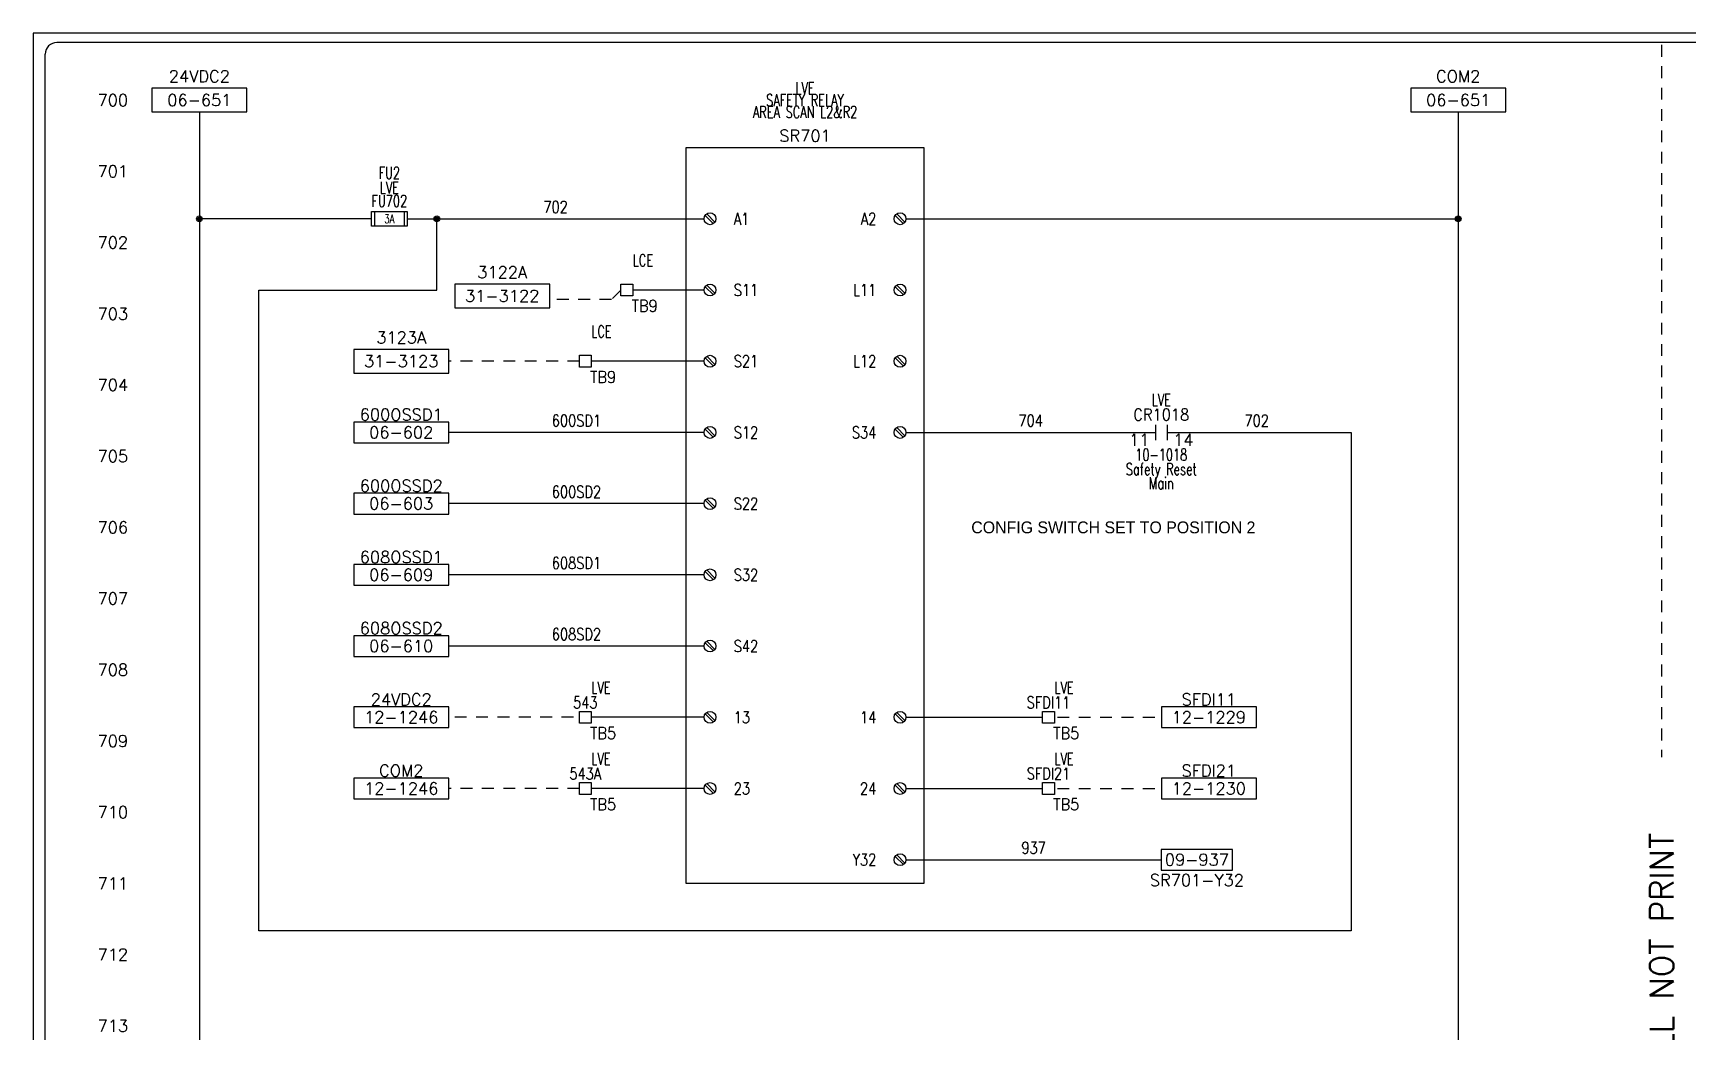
# Model space of a CAD drawing. Header units: inches. Extents: x 0 to 34.2, y 0 to 22.
# Drawn here: x 0 to 17.42, y 11.44 to 21.96 of the extents above; entities that cross this region are included whole.
import ezdxf
from ezdxf.enums import TextEntityAlignment as Align

# ---------------------------------------------------------------- set-up
doc = ezdxf.new("R2010")
doc.units = ezdxf.units.IN
doc.header["$MEASUREMENT"] = 0
doc.linetypes.add('HIDDEN2', pattern=[0.1875, 0.125, -0.0625])
for name, color, linetype in [('BLU_12AWG', 5, 'Continuous'), ('BLU_18AWG', 5, 'Continuous'), ('BLU_WHT_12AWG', 4, 'Continuous'), ('DESC', 150, 'Continuous'), ('DESCCHILD', 20, 'Continuous'), ('LOC', 8, 'Continuous'), ('MISC', 7, 'Continuous'), ('PSYMS', 7, 'Continuous'), ('SYMS', 7, 'Continuous'), ('TAGS', 1, 'Continuous'), ('TERMS', 3, 'Continuous'), ('WIRENO', 3, 'Continuous'), ('WIREREF', 50, 'Continuous'), ('WIRES', 7, 'Continuous'), ('XREF', 7, 'Continuous'), ('XREFCHILD', 90, 'Continuous')]:
    doc.layers.add(name, color=color, linetype=linetype)
doc.layers.add('MidPoint', color=210, linetype='HIDDEN2', plot=False)
doc.styles.add('Fields', font='simplex.shx', dxfattribs={"height": 0.185})
doc.styles.add('HAND', font='HAND.shx')
doc.styles.add('WD', font='romans.shx', dxfattribs={"height": 0.185})

# ---------------------------------------------------------------- blocks, each defined once
blk = doc.blocks.new('RG_Master_Ver_4_2_2')
at = {"color": 3}
for p, q in [((34.028, 21.856), (0.25, 21.856)), ((0.125, 21.734), (0.125, 0.194))]:
    blk.add_line(p, q, dxfattribs=at)
blk.add_lwpolyline([(0, -0.044), (34.25, -0.044), (34.25, 21.956), (0, 21.956)], close=True, dxfattribs=at)
blk.add_arc((0.25, 21.734), 0.122, 90, 180, dxfattribs=at)
at = {"layer": 'MidPoint'}
blk.add_line((17.141, 21.831), (17.141, 14.331), dxfattribs=at)
at = {"style": 'Fields'}
for tag, p in [('DESCRIPTION_3', (13.116, 1.307)), ('DRN_3', (15.472, 1.307)), ('CHK_3', (16.529, 1.307)), ('APP_3', (17.552, 1.307)), ('DATE_3', (18.829, 1.307)), ('CUSTOMER', (28.997, 1.214)), ('DRAWING_DESC', (32.229, 1.246)), ('DESCRIPTION_2', (13.116, 0.951)), ('DRN_2', (15.472, 0.951)), ('CHK_2', (16.529, 0.951)), ('APP_2', (17.552, 0.951)), ('DATE_2', (18.829, 0.951)), ('SIZE', (30.715, 0.894)), ('DRAWING_#', (32.125, 0.894)), ('REV', (33.543, 0.894)), ('DESCRIPTION_1', (13.116, 0.596)), ('DRN_1', (15.472, 0.596)), ('CHK_1', (16.529, 0.596)), ('APP_1', (17.552, 0.596)), ('DATE_1', (18.829, 0.596)), ('PROJECT_#', (28.981, 0.581)), ('DRN_BY', (30.875, 0.524)), ('CHK_BY', (31.762, 0.524)), ('APP_BY', (32.75, 0.524)), ('SCALE', (33.652, 0.524)), ('PROJECT_NAME', (29.021, 0.176)), ('SHEETNUM', (32.753, 0.176)), ('TTL_SHTS', (33.547, 0.176))]:
    blk.add_attdef(tag, text='', height=0.125, dxfattribs=at).set_placement(p, align=Align.CENTER)
at = {"style": 'Fields', "flags": 9}
blk.add_attdef('WD_TB', (9.953, 0.194), '', height=0.0638, dxfattribs=at)
at = {"layer": 'MidPoint', "insert": (17.016, 9.206), "char_height": 0.25, "attachment_point": 1, "rotation": 90, "style": 'Fields'}
blk.add_mtext_dynamic_manual_height_columns('MIDPOINT WILL NOT PRINT', width=5.375, gutter_width=0.575, heights=[0], dxfattribs=at)
blk = doc.blocks.new('WD_MLRH')
at = {"style": 'WD'}
blk.add_attdef('RUNGFIRST', text='', height=0.125, dxfattribs=at).set_placement((-0.25, 0), align=Align.MIDDLE_RIGHT)
at = {"style": 'WD', "flags": 1}
for tag, p in [('RUNGHORV', (-0.25, -0.127)), ('RUNGINC', (-0.25, -0.163)), ('WIRE-START', (-0.25, -0.356)), ('WIREMODE', (-0.25, -0.281)), ('RUNGDIST', (-0.25, -0.2)), ('RUNGCNT', (-0.25, -0.237)), ('WIREFMT', (-0.25, -0.321)), ('WIRE-GSUF', (-0.25, -0.396)), ('PH3SPACE', (-0.25, -0.437))]:
    blk.add_attdef(tag, text='', height=0.025, dxfattribs=at).set_placement(p, align=Align.RIGHT)
blk = doc.blocks.new('HDV1_018')
for p, q in [((0, 0), (2.5, 0)), ((0, -7.75), (0, 0)), ((2.5, 0), (2.5, -7.75)), ((0.198, -0.715), (0.285, -0.802)), ((0.215, -0.698), (0.302, -0.785)), ((2.198, -0.715), (2.285, -0.802)), ((2.215, -0.698), (2.302, -0.785)), ((0.198, -1.465), (0.285, -1.552)), ((0.215, -1.448), (0.302, -1.535)), ((2.198, -1.465), (2.285, -1.552)), ((2.215, -1.448), (2.302, -1.535)), ((0.198, -2.215), (0.285, -2.302)), ((0.215, -2.198), (0.302, -2.285)), ((2.198, -2.215), (2.285, -2.302)), ((2.215, -2.198), (2.302, -2.285)), ((0.215, -2.948), (0.302, -3.035)), ((2.215, -2.948), (2.302, -3.035)), ((0.198, -2.965), (0.285, -3.052)), ((2.198, -2.965), (2.285, -3.052)), ((0.198, -3.715), (0.285, -3.802)), ((0.215, -3.698), (0.302, -3.785)), ((0.198, -4.465), (0.285, -4.552)), ((0.215, -4.448), (0.302, -4.535)), ((0.198, -5.215), (0.285, -5.302)), ((0.215, -5.198), (0.302, -5.285)), ((0.198, -5.965), (0.285, -6.052)), ((0.215, -5.948), (0.302, -6.035)), ((2.198, -5.965), (2.285, -6.052)), ((2.215, -5.948), (2.302, -6.035)), ((0.198, -6.715), (0.285, -6.802)), ((0.215, -6.698), (0.302, -6.785)), ((2.198, -6.715), (2.285, -6.802)), ((2.215, -6.698), (2.302, -6.785)), ((2.198, -7.465), (2.285, -7.552)), ((2.215, -7.448), (2.302, -7.535)), ((2.5, -7.75), (0, -7.75))]:
    blk.add_line(p, q)
for centre in [(0.25, -0.75), (2.25, -0.75), (0.25, -1.5), (2.25, -1.5), (0.25, -2.25), (2.25, -2.25), (0.25, -3), (2.25, -3), (0.25, -3.75), (0.25, -4.5), (0.25, -5.25), (0.25, -6), (2.25, -6), (0.25, -6.75), (2.25, -6.75), (2.25, -7.5)]:
    blk.add_circle(centre, 0.0625)
at = {"style": 'WD', "width": 0.7}
for tag, p in [('INST', (1.25, 0.75)), ('DESC1', (1.25, 0.5)), ('LOC', (1.25, 0.625)), ('DESC2', (1.25, 0.375)), ('DESC3', (1.25, 0.25))]:
    blk.add_attdef(tag, text='', height=0.125, dxfattribs=at).set_placement(p, align=Align.MIDDLE_CENTER)
at = {"style": 'WD'}
blk.add_attdef('TAG1', text='', height=0.125, dxfattribs=at).set_placement((1.25, 0.125), align=Align.MIDDLE_CENTER)
at = {"style": 'WD', "flags": 9}
for tag, p in [('MFG', (1.25, -0.125)), ('ASSYCODE', (1.25, -0.375)), ('CAT', (1.25, -0.25)), ('FAMILY', (1.25, -0.5))]:
    blk.add_attdef(tag, text='', height=0.125, dxfattribs=at).set_placement(p, align=Align.MIDDLE_CENTER)
at = {"style": 'WD', "width": 0.8}
for tag, p in [('TERM01', (0.5, -0.75)), ('TERM02', (0.5, -1.5)), ('TERM03', (0.5, -2.25)), ('TERM04', (0.5, -3)), ('TERM05', (0.5, -3.75)), ('TERM08', (0.5, -4.5)), ('TERM09', (0.5, -5.25)), ('TERM06', (0.5, -6)), ('TERM07', (0.5, -6.75))]:
    blk.add_attdef(tag, text='', height=0.125, dxfattribs=at).set_placement(p, align=Align.MIDDLE_LEFT)
for tag, p in [('TERM10', (2, -0.75)), ('TERM11', (2, -1.5)), ('TERM12', (2, -2.25)), ('TERM15', (2, -3)), ('TERM13', (2, -6)), ('TERM14', (2, -6.75)), ('TERM16', (2, -7.5))]:
    blk.add_attdef(tag, text='', height=0.125, dxfattribs=at).set_placement(p, align=Align.MIDDLE_RIGHT)
at = {"style": 'WD', "flags": 1}
for tag, p in [('X4TERM01', (0.188, -0.75)), ('X1TERM10', (2.312, -0.75)), ('X4TERM02', (0.188, -1.5)), ('X1TERM11', (2.312, -1.5)), ('X4TERM03', (0.188, -2.25)), ('X1TERM12', (2.312, -2.25)), ('X4TERM04', (0.188, -3)), ('X1TERM15', (2.312, -3)), ('X4TERM05', (0.188, -3.75)), ('X4TERM08', (0.188, -4.5)), ('X4TERM09', (0.188, -5.25)), ('X4TERM06', (0.188, -6)), ('X1TERM13', (2.312, -6)), ('X4TERM07', (0.188, -6.75)), ('X1TERM14', (2.312, -6.75)), ('X1TERM16', (2.312, -7.5))]:
    blk.add_attdef(tag, p, '', height=0.005, dxfattribs=at)
blk = doc.blocks.new('WDDOT')
for radius in [0.03, 0.0187, 0.00929]:
    blk.add_circle((0, 0), radius)
blk = doc.blocks.new('Hcr21')
at = {"linetype": 'Continuous'}
for p, q in [((-0.062, 0.08), (-0.062, -0.08)), ((0.062, 0.08), (0.062, -0.08))]:
    blk.add_line(p, q, dxfattribs=at)
at = {"style": 'WD'}
for tag, width, p in [('INST', 0.7, (0, 0.451)), ('LOC', 0.7, (0, 0.281)), ('TAG2', 0.9, (0, 0.125)), ('XREF', 0.7, (0, -0.297)), ('DESC1', 0.7, (0, -0.449)), ('DESC2', 0.7, (0, -0.597)), ('DESC3', 0.7, (0, -0.744))]:
    blk.add_attdef(tag, text='', height=0.125, dxfattribs=dict(at, width=width)).set_placement(p, align=Align.CENTER)
for tag, p, height, flags in [('X4TERM01', (-0.062, 0), 0.0125, 1), ('X1TERM02', (0.062, 0), 0.0125, 1), ('FAMILY', (0.097, 0.053), 0.01, 9), ('CONTACT', (0.097, 0.036), 0.01, 1)]:
    blk.add_attdef(tag, p, '', height=height, dxfattribs=dict(at, flags=flags))
for tag, p in [('X2LINK', (0, 0.125)), ('X8LINK', (0, -0.125))]:
    blk.add_attdef(tag, p, '', height=0.01, dxfattribs=at)
at = {"linetype": 'Continuous', "style": 'WD', "flags": 8}
blk.add_attdef('TERM01', text='', height=0.125, dxfattribs=at).set_placement((-0.125, -0.016), align=Align.TOP_RIGHT)
blk.add_attdef('TERM02', text='', height=0.125, dxfattribs=at).set_placement((0.125, -0.016), align=Align.TOP_LEFT)
blk = doc.blocks.new('HA2D1_REF_1')
for p, q in [((0, 0.25), (0, 0)), ((1, 0.25), (0, 0.25)), ((1, 0), (1, 0.25)), ((0, 0), (1, 0))]:
    blk.add_line(p, q)
at = {"style": 'WD'}
for tag, p in [('DESC1', (0.5, 0.3125)), ('XREF', (0.5, 0.0625))]:
    blk.add_attdef(tag, text='', height=0.125, dxfattribs=at).set_placement(p, align=Align.CENTER)
at = {"style": 'WD', "flags": 1}
blk.add_attdef('SIGCODE', text='', height=0.125, dxfattribs=at).set_placement((0.5, -0.125), align=Align.CENTER)
blk = doc.blocks.new('HA2D1_REF1')
for p, q in [((-0.0625, 0.109375), (-0.0625, -0.109375)), ((0.9375, 0.109375), (-0.0625, 0.109375)), ((0.9375, -0.109375), (0.9375, 0.109375)), ((-0.0625, -0.109375), (0.9375, -0.109375))]:
    blk.add_line(p, q)
at = {"style": 'WD', "flags": 1}
blk.add_attdef('SIGCODE', (0, 0.3125), '', height=0.125, dxfattribs=at)
at = {"style": 'WD'}
for tag, p in [('DESC1', (0.4375, 0.125)), ('XREF', (0.4375, -0.0625))]:
    blk.add_attdef(tag, text='', height=0.125, dxfattribs=at).set_placement(p, align=Align.CENTER)
blk = doc.blocks.new('HA2S1_REF1')
for p, q in [((0, 0.109), (0, -0.109)), ((0.75, 0.109), (0, 0.109)), ((0.75, -0.109), (0.75, 0.109)), ((0, -0.109), (0.75, -0.109))]:
    blk.add_line(p, q)
at = {"style": 'WD', "flags": 1}
blk.add_attdef('SIGCODE', (0.062, 0.158), '', height=0.125, dxfattribs=at)
at = {"style": 'WD'}
for tag, p in [('XREF', (0.375, -0.063)), ('DESC1', (0.375, -0.278))]:
    blk.add_attdef(tag, text='', height=0.125, dxfattribs=at).set_placement(p, align=Align.CENTER)
blk = doc.blocks.new('HFU1')
for p, q in [((-0.188, -0.078), (-0.188, 0.078)), ((-0.188, 0.078), (0.188, 0.078)), ((-0.156, 0.078), (-0.156, -0.078)), ((0.156, 0.078), (0.156, -0.078)), ((0.188, 0.078), (0.188, -0.078)), ((0.188, -0.078), (-0.188, -0.078))]:
    blk.add_line(p, q)
at = {"style": 'WD', "width": 0.7}
for tag, p in [('INST', (0, 0.422)), ('LOC', (0, 0.266)), ('TAG1', (0, 0.125))]:
    blk.add_attdef(tag, text='', height=0.125, dxfattribs=at).set_placement(p, align=Align.CENTER)
at = {"linetype": 'Continuous', "style": 'WD', "flags": 9}
for tag, p in [('ASSYCODE', (0.157, 0.251)), ('MFG', (0.156, 0.083)), ('CAT', (0.156, 0.102))]:
    blk.add_attdef(tag, text='', height=0.01, dxfattribs=at).set_placement(p, align=Align.CENTER)
at = {"style": 'WD'}
for tag, p, height, flags in [('X4TERM01', (-0.188, 0), 0.0109, 1), ('FAMILY', (0.129, 0.108), 0.01, 9), ('X1TERM02', (0.188, 0), 0.0109, 1)]:
    blk.add_attdef(tag, p, '', height=height, dxfattribs=dict(at, flags=flags))
at = {"style": 'WD', "width": 0.7}
blk.add_attdef('RATING1', text='', height=0.0938, dxfattribs=at).set_placement((0, 0), align=Align.MIDDLE_CENTER)
at = {"style": 'WD'}
for tag, p in [('X2LINK', (0, 0.109)), ('X8LINK', (0, -0.109))]:
    blk.add_attdef(tag, p, '', height=0.01, dxfattribs=at)
at = {"linetype": 'Continuous', "style": 'WD', "width": 0.7, "flags": 8}
blk.add_attdef('TERM01', text='', height=0.1, dxfattribs=at).set_placement((-0.25, -0.016), align=Align.TOP_RIGHT)
at = {"style": 'WD', "width": 0.7}
for tag, p in [('DESC1', (0.047, -0.234)), ('DESC2', (0.047, -0.391)), ('DESC3', (0.047, -0.547))]:
    blk.add_attdef(tag, text='', height=0.125, dxfattribs=at).set_placement(p, align=Align.MIDDLE_LEFT)
at = {"linetype": 'Continuous', "style": 'WD', "width": 0.7, "flags": 8}
blk.add_attdef('TERM02', text='', height=0.1, dxfattribs=at).set_placement((0.25, -0.016), align=Align.TOP_LEFT)
blk = doc.blocks.new('WD_WNH')
at = {"linetype": 'Continuous', "style": 'WD', "width": 0.8}
blk.add_attdef('WIRENO', text='', height=0.125, dxfattribs=at).set_placement((0, 0.062), align=Align.CENTER)
at = {"style": 'WD', "flags": 1}
for tag, p in [('W01USER', (0, 0.078)), ('W02USER', (0, 0.07)), ('W03USER', (0, 0.062)), ('W04USER', (0, 0.055)), ('W05USER', (0, 0.047)), ('W06USER', (0, 0.039)), ('W07USER', (0, 0.031)), ('W08USER', (0, 0.023)), ('W09USER', (0, 0.016)), ('W10USER', (0, 0.008))]:
    blk.add_attdef(tag, text='', height=0.005, dxfattribs=at).set_placement(p, align=Align.CENTER)
blk = doc.blocks.new('HT0W01')
for p, q in [((-0.062, 0.062), (0.062, 0.062)), ((-0.062, -0.062), (-0.062, 0.062)), ((0.062, 0.062), (0.062, -0.062)), ((0.062, -0.062), (-0.062, -0.062))]:
    blk.add_line(p, q)
at = {"style": 'WD'}
for tag, p, width in [('INST', (0.062, 0.42), 0.7), ('LOC', (0.062, 0.25), 0.7), ('DESC1', (0.05, -0.385), 0.8)]:
    blk.add_attdef(tag, p, '', height=0.125, dxfattribs=dict(at, width=width))
at = {"linetype": 'Continuous', "style": 'WD', "width": 0.8, "flags": 8}
blk.add_attdef('WIRENO', text='', height=0.125, dxfattribs=at).set_placement((0, 0.094), align=Align.CENTER)
at = {"style": 'WD', "flags": 1}
for tag, p, height in [('X4TERM01', (-0.062, 0), 0.0125), ('X4TERMDESC01', (-0.055, -0.023), 0.025), ('X2TERMDESC01', (-0.006, 0.029), 0.025), ('STRIPSEQ', (0, 0), 0.00125), ('X2TERM01', (0, 0.062), 0.0125), ('X1TERMDESC01', (0.039, 0.007), 0.025), ('X1TERM01', (0.062, 0), 0.0125), ('LINKTERM', (0, -0.002), 0.00125), ('X8TERM01', (0, -0.062), 0.0125), ('X8TERMDESC01', (0, -0.054), 0.025)]:
    blk.add_attdef(tag, p, '', height=height, dxfattribs=at)
at = {"linetype": 'Continuous', "style": 'WD'}
for tag, p, height, width, flags in [('TAGSTRIP', (0.05, -0.229), 0.125, 0.9, 8), ('CAT', (0.213, -0.406), 0.109, 0.8, 1), ('DESC2', (0.05, -0.541), 0.125, 0.8, 8), ('DESC3', (0.05, -0.698), 0.125, 0.8, 8)]:
    blk.add_attdef(tag, p, '', height=height, dxfattribs=dict(at, width=width, flags=flags))
at = {"linetype": 'Continuous', "style": 'WD', "width": 0.8, "flags": 1}
blk.add_attdef('MFG', text='', height=0.109, dxfattribs=at).set_placement((0.088, -0.406), align=Align.RIGHT)
at = {"style": 'WD', "width": 0.7, "flags": 1}
blk.add_attdef('ASSYCODE', (0.062, -0.281), '', height=0.01, dxfattribs=at)

msp = doc.modelspace()

# ---------------------------------------------------------------- linework, layer by layer
at = {"layer": 'BLU_12AWG'}
for p, q in [((1.75, 21.125), (1.75, 2.5)), ((3.562, 20), (1.75, 20))]:
    msp.add_line(p, q, dxfattribs=at)
at = {"layer": 'BLU_18AWG'}
for p, q in [((3.938, 20), (7.062, 20)), ((4.25, 19.25), (4.25, 20)), ((2.375, 12.5), (2.375, 19.25)), ((2.375, 19.25), (4.25, 19.25)), ((7.062, 19.25), (6.312, 19.25)), ((7.062, 18.5), (5.875, 18.5)), ((7.062, 17.75), (4.375, 17.75)), ((9.188, 17.75), (11.812, 17.75)), ((11.938, 17.75), (13.875, 17.75)), ((13.875, 17.75), (13.875, 12.5)), ((7.062, 17), (4.375, 17)), ((7.062, 16.25), (4.375, 16.25)), ((7.062, 15.5), (4.375, 15.5)), ((7.062, 14.75), (5.875, 14.75)), ((9.188, 14.75), (10.625, 14.75)), ((7.062, 14), (5.875, 14)), ((9.188, 14), (10.625, 14)), ((9.188, 13.25), (11.875, 13.25)), ((13.875, 12.5), (2.375, 12.5))]:
    msp.add_line(p, q, dxfattribs=at)
at = {"layer": 'BLU_18AWG', "linetype": 'HIDDEN2'}
for p, q in [((6.188, 19.25), (6.088, 19.15)), ((6.088, 19.15), (5.438, 19.15)), ((5.75, 18.5), (4.375, 18.5))]:
    msp.add_line(p, q, dxfattribs=at)
at = {"layer": 'BLU_WHT_12AWG'}
for p, q in [((15, 21.125), (15, 2.5)), ((9.188, 20), (15, 20))]:
    msp.add_line(p, q, dxfattribs=at)
at = {"layer": 'WIRES', "linetype": 'HIDDEN2'}
for p, q in [((5.688, 14.75), (4.375, 14.75)), ((10.781, 14.75), (11.875, 14.75)), ((5.75, 14), (4.375, 14)), ((10.781, 14), (11.875, 14))]:
    msp.add_line(p, q, dxfattribs=at)

# ---------------------------------------------------------------- block references
msp.add_blockref('RG_Master_Ver_4_2_2', (0, 0))
msp.add_blockref('WD_MLRH', (1.25, 21.25)).add_auto_attribs({'RUNGFIRST': '700'})
at = {"layer": 'SYMS'}
ref = msp.add_blockref('HA2D1_REF_1', (1.25, 21.125), dxfattribs=at)
ref.add_attrib('XREF', '06-651', dxfattribs={"layer": 'XREF', "height": 0.125, "style": 'WD'}).set_placement((1.75, 21.188), align=Align.CENTER)
ref.add_attrib('DESC1', '24VDC2', dxfattribs={"layer": 'DESC', "height": 0.125, "style": 'WD'}).set_placement((1.75, 21.438), align=Align.CENTER)
ref = msp.add_blockref('HDV1_018', (6.875, 20.75), dxfattribs=at)
ref.add_attrib('TERM16', 'Y32', dxfattribs={"layer": 'TERMS', "height": 0.125, "style": 'WD', "width": 0.8}).set_placement((8.875, 13.25), align=Align.MIDDLE_RIGHT)
ref.add_attrib('TERM15', 'S34', dxfattribs={"layer": 'TERMS', "height": 0.125, "style": 'WD', "width": 0.8}).set_placement((8.875, 17.75), align=Align.MIDDLE_RIGHT)
ref.add_attrib('TERM14', '24', dxfattribs={"layer": 'TERMS', "height": 0.125, "style": 'WD', "width": 0.8}).set_placement((8.875, 14), align=Align.MIDDLE_RIGHT)
ref.add_attrib('TERM13', '14', dxfattribs={"layer": 'TERMS', "height": 0.125, "style": 'WD', "width": 0.8}).set_placement((8.875, 14.75), align=Align.MIDDLE_RIGHT)
ref.add_attrib('TERM12', 'L12', dxfattribs={"layer": 'TERMS', "height": 0.125, "style": 'WD', "width": 0.8}).set_placement((8.875, 18.5), align=Align.MIDDLE_RIGHT)
ref.add_attrib('TERM11', 'L11', dxfattribs={"layer": 'TERMS', "height": 0.125, "style": 'WD', "width": 0.8}).set_placement((8.875, 19.25), align=Align.MIDDLE_RIGHT)
ref.add_attrib('TERM10', 'A2', dxfattribs={"layer": 'TERMS', "height": 0.125, "style": 'WD', "width": 0.8}).set_placement((8.875, 20), align=Align.MIDDLE_RIGHT)
ref.add_attrib('TERM07', '23', dxfattribs={"layer": 'TERMS', "height": 0.125, "style": 'WD', "width": 0.8}).set_placement((7.375, 14), align=Align.MIDDLE_LEFT)
ref.add_attrib('TERM06', '13', dxfattribs={"layer": 'TERMS', "height": 0.125, "style": 'WD', "width": 0.8}).set_placement((7.375, 14.75), align=Align.MIDDLE_LEFT)
ref.add_attrib('TERM05', 'S22', dxfattribs={"layer": 'TERMS', "height": 0.125, "style": 'WD', "width": 0.8}).set_placement((7.375, 17), align=Align.MIDDLE_LEFT)
ref.add_attrib('TERM04', 'S12', dxfattribs={"layer": 'TERMS', "height": 0.125, "style": 'WD', "width": 0.8}).set_placement((7.375, 17.75), align=Align.MIDDLE_LEFT)
ref.add_attrib('TERM03', 'S21', dxfattribs={"layer": 'TERMS', "height": 0.125, "style": 'WD', "width": 0.8}).set_placement((7.375, 18.5), align=Align.MIDDLE_LEFT)
ref.add_attrib('TERM02', 'S11', dxfattribs={"layer": 'TERMS', "height": 0.125, "style": 'WD', "width": 0.8}).set_placement((7.375, 19.25), align=Align.MIDDLE_LEFT)
ref.add_attrib('TERM01', 'A1', dxfattribs={"layer": 'TERMS', "height": 0.125, "style": 'WD', "width": 0.8}).set_placement((7.375, 20), align=Align.MIDDLE_LEFT)
ref.add_attrib('TAG1', 'SR701', dxfattribs={"layer": 'TAGS', "height": 0.125, "style": 'WD'}).set_placement((8.125, 20.875), align=Align.MIDDLE_CENTER)
ref.add_attrib('DESC1', 'SAFETY RELAY', dxfattribs={"layer": 'DESC', "height": 0.125, "style": 'WD', "width": 0.7}).set_placement((8.125, 21.25), align=Align.MIDDLE_CENTER)
ref.add_attrib('DESC2', 'AREA SCAN L2&R2', dxfattribs={"layer": 'DESC', "height": 0.125, "style": 'WD', "width": 0.7}).set_placement((8.125, 21.125), align=Align.MIDDLE_CENTER)
ref.add_attrib('LOC', 'LVE', dxfattribs={"layer": 'LOC', "height": 0.125, "style": 'WD', "width": 0.7}).set_placement((8.125, 21.375), align=Align.MIDDLE_CENTER)
ref.add_attrib('TERM09', 'S42', dxfattribs={"layer": 'TERMS', "height": 0.125, "style": 'WD', "width": 0.8}).set_placement((7.375, 15.5), align=Align.MIDDLE_LEFT)
ref.add_attrib('TERM08', 'S32', dxfattribs={"layer": 'TERMS', "height": 0.125, "style": 'WD', "width": 0.8}).set_placement((7.375, 16.25), align=Align.MIDDLE_LEFT)
ref = msp.add_blockref('HA2D1_REF_1', (14.5, 21.125), dxfattribs=at)
ref.add_attrib('XREF', '06-651', dxfattribs={"layer": 'XREF', "height": 0.125, "style": 'WD'}).set_placement((15, 21.188), align=Align.CENTER)
ref.add_attrib('DESC1', 'COM2', dxfattribs={"layer": 'DESC', "height": 0.125, "style": 'WD'}).set_placement((15, 21.438), align=Align.CENTER)
ref = msp.add_blockref('HFU1', (3.75, 20), dxfattribs=at)
ref.add_attrib('INST', 'FU2', dxfattribs={"layer": 'LOC', "height": 0.125, "style": 'WD', "width": 0.7}).set_placement((3.75, 20.422), align=Align.CENTER)
ref.add_attrib('RATING1', '3A', dxfattribs={"layer": 'MISC', "height": 0.0938, "style": 'WD', "width": 0.7}).set_placement((3.75, 20), align=Align.MIDDLE_CENTER)
ref.add_attrib('LOC', 'LVE', dxfattribs={"layer": 'LOC', "height": 0.125, "style": 'WD', "width": 0.7}).set_placement((3.75, 20.266), align=Align.CENTER)
ref.add_attrib('TAG1', 'FU702', dxfattribs={"layer": 'TAGS', "height": 0.125, "style": 'WD', "width": 0.7}).set_placement((3.75, 20.125), align=Align.CENTER)
for p in [(1.75, 20), (4.25, 20), (15, 20)]:
    msp.add_blockref('WDDOT', p, dxfattribs=at)
ref = msp.add_blockref('HT0W01', (6.25, 19.25), dxfattribs=at)
ref.add_attrib('LOC', 'LCE', (6.312, 19.5), dxfattribs={"layer": 'LOC', "height": 0.125, "style": 'WD', "width": 0.7})
ref.add_attrib('TAGSTRIP', 'TB9', (6.3, 19.021), dxfattribs={"layer": 'TAGS', "linetype": 'Continuous', "height": 0.125, "style": 'WD', "width": 0.9, "flags": 8})
ref = msp.add_blockref('HA2D1_REF_1', (4.438, 19.062), dxfattribs=at)
ref.add_attrib('XREF', '31-3122', dxfattribs={"layer": 'XREF', "height": 0.125, "style": 'WD'}).set_placement((4.938, 19.125), align=Align.CENTER)
ref.add_attrib('DESC1', '3122A', dxfattribs={"layer": 'DESC', "height": 0.125, "style": 'WD'}).set_placement((4.938, 19.375), align=Align.CENTER)
ref = msp.add_blockref('HA2D1_REF_1', (3.375, 18.375), dxfattribs=at)
ref.add_attrib('XREF', '31-3123', dxfattribs={"layer": 'XREF', "height": 0.125, "style": 'WD'}).set_placement((3.875, 18.438), align=Align.CENTER)
ref.add_attrib('DESC1', '3123A', dxfattribs={"layer": 'DESC', "height": 0.125, "style": 'WD'}).set_placement((3.875, 18.688), align=Align.CENTER)
ref = msp.add_blockref('HT0W01', (5.812, 18.5), dxfattribs=at)
ref.add_attrib('LOC', 'LCE', (5.875, 18.75), dxfattribs={"layer": 'LOC', "height": 0.125, "style": 'WD', "width": 0.7})
ref.add_attrib('TAGSTRIP', 'TB9', (5.862, 18.271), dxfattribs={"layer": 'TAGS', "linetype": 'Continuous', "height": 0.125, "style": 'WD', "width": 0.9, "flags": 8})
ref = msp.add_blockref('Hcr21', (11.875, 17.75), dxfattribs=at)
ref.add_attrib('LOC', 'LVE', dxfattribs={"layer": 'LOC', "height": 0.125, "style": 'WD', "width": 0.7}).set_placement((11.875, 18.031), align=Align.CENTER)
ref.add_attrib('TERM02', '14', dxfattribs={"layer": 'TERMS', "linetype": 'Continuous', "height": 0.125, "style": 'WD', "flags": 8}).set_placement((12, 17.734), align=Align.TOP_LEFT)
ref.add_attrib('TERM01', '11', dxfattribs={"layer": 'TERMS', "linetype": 'Continuous', "height": 0.125, "style": 'WD', "flags": 8}).set_placement((11.75, 17.734), align=Align.TOP_RIGHT)
ref.add_attrib('XREF', '10-1018', dxfattribs={"layer": 'XREFCHILD', "height": 0.125, "style": 'WD', "width": 0.7}).set_placement((11.875, 17.453), align=Align.CENTER)
ref.add_attrib('DESC2', 'Main', dxfattribs={"layer": 'DESCCHILD', "height": 0.125, "style": 'WD', "width": 0.7}).set_placement((11.875, 17.153), align=Align.CENTER)
ref.add_attrib('DESC1', 'Safety Reset', dxfattribs={"layer": 'DESCCHILD', "height": 0.125, "style": 'WD', "width": 0.7}).set_placement((11.875, 17.301), align=Align.CENTER)
ref.add_attrib('TAG2', 'CR1018', dxfattribs={"layer": 'TAGS', "height": 0.125, "style": 'WD', "width": 0.9}).set_placement((11.875, 17.875), align=Align.CENTER)
ref = msp.add_blockref('HA2D1_REF1', (3.438, 17.75), dxfattribs=at)
ref.add_attrib('XREF', '06-602', dxfattribs={"layer": 'XREF', "height": 0.125, "style": 'WD'}).set_placement((3.875, 17.688), align=Align.CENTER)
ref.add_attrib('DESC1', '600OSSD1', dxfattribs={"layer": 'DESC', "height": 0.125, "style": 'WD'}).set_placement((3.875, 17.875), align=Align.CENTER)
ref = msp.add_blockref('HA2D1_REF1', (3.438, 17), dxfattribs=at)
ref.add_attrib('XREF', '06-603', dxfattribs={"layer": 'XREF', "height": 0.125, "style": 'WD'}).set_placement((3.875, 16.938), align=Align.CENTER)
ref.add_attrib('DESC1', '600OSSD2', dxfattribs={"layer": 'DESC', "height": 0.125, "style": 'WD'}).set_placement((3.875, 17.125), align=Align.CENTER)
ref = msp.add_blockref('HA2D1_REF1', (3.438, 16.25), dxfattribs=at)
ref.add_attrib('XREF', '06-609', dxfattribs={"layer": 'XREF', "height": 0.125, "style": 'WD'}).set_placement((3.875, 16.188), align=Align.CENTER)
ref.add_attrib('DESC1', '608OSSD1', dxfattribs={"layer": 'DESC', "height": 0.125, "style": 'WD'}).set_placement((3.875, 16.375), align=Align.CENTER)
ref = msp.add_blockref('HA2D1_REF1', (3.438, 15.5), dxfattribs=at)
ref.add_attrib('XREF', '06-610', dxfattribs={"layer": 'XREF', "height": 0.125, "style": 'WD'}).set_placement((3.875, 15.438), align=Align.CENTER)
ref.add_attrib('DESC1', '608OSSD2', dxfattribs={"layer": 'DESC', "height": 0.125, "style": 'WD'}).set_placement((3.875, 15.625), align=Align.CENTER)
ref = msp.add_blockref('HA2D1_REF1', (3.438, 14.75), dxfattribs=at)
ref.add_attrib('XREF', '12-1246', dxfattribs={"layer": 'XREF', "height": 0.125, "style": 'WD'}).set_placement((3.875, 14.688), align=Align.CENTER)
ref.add_attrib('DESC1', '24VDC2', dxfattribs={"layer": 'DESC', "height": 0.125, "style": 'WD'}).set_placement((3.875, 14.875), align=Align.CENTER)
ref = msp.add_blockref('HT0W01', (5.812, 14.75), dxfattribs=at)
ref.add_attrib('LOC', 'LVE', (5.875, 15), dxfattribs={"layer": 'LOC', "height": 0.125, "style": 'WD', "width": 0.7})
ref.add_attrib('WIRENO', '543', dxfattribs={"layer": 'WIREREF', "linetype": 'Continuous', "height": 0.125, "style": 'WD', "width": 0.8, "flags": 8}).set_placement((5.812, 14.844), align=Align.CENTER)
ref.add_attrib('TAGSTRIP', 'TB5', (5.862, 14.521), dxfattribs={"layer": 'TAGS', "linetype": 'Continuous', "height": 0.125, "style": 'WD', "width": 0.9, "flags": 8})
ref = msp.add_blockref('HT0W01', (10.688, 14.75), dxfattribs=at)
ref.add_attrib('LOC', 'LVE', (10.75, 15), dxfattribs={"layer": 'LOC', "height": 0.125, "style": 'WD', "width": 0.7})
ref.add_attrib('WIRENO', 'SFDI11', dxfattribs={"layer": 'WIREREF', "linetype": 'Continuous', "height": 0.125, "style": 'WD', "width": 0.8, "flags": 8}).set_placement((10.688, 14.844), align=Align.CENTER)
ref.add_attrib('TAGSTRIP', 'TB5', (10.737, 14.521), dxfattribs={"layer": 'TAGS', "linetype": 'Continuous', "height": 0.125, "style": 'WD', "width": 0.9, "flags": 8})
ref = msp.add_blockref('HA2D1_REF1', (11.938, 14.75), dxfattribs=at)
ref.add_attrib('XREF', '12-1229', dxfattribs={"layer": 'XREF', "height": 0.125, "style": 'WD'}).set_placement((12.375, 14.688), align=Align.CENTER)
ref.add_attrib('DESC1', 'SFDI11', dxfattribs={"layer": 'DESC', "height": 0.125, "style": 'WD'}).set_placement((12.375, 14.875), align=Align.CENTER)
ref = msp.add_blockref('HT0W01', (5.812, 14), dxfattribs=at)
ref.add_attrib('LOC', 'LVE', (5.875, 14.25), dxfattribs={"layer": 'LOC', "height": 0.125, "style": 'WD', "width": 0.7})
ref.add_attrib('WIRENO', '543A', dxfattribs={"layer": 'WIREREF', "linetype": 'Continuous', "height": 0.125, "style": 'WD', "width": 0.8, "flags": 8}).set_placement((5.812, 14.094), align=Align.CENTER)
ref.add_attrib('TAGSTRIP', 'TB5', (5.862, 13.771), dxfattribs={"layer": 'TAGS', "linetype": 'Continuous', "height": 0.125, "style": 'WD', "width": 0.9, "flags": 8})
ref = msp.add_blockref('HT0W01', (10.688, 14), dxfattribs=at)
ref.add_attrib('LOC', 'LVE', (10.75, 14.25), dxfattribs={"layer": 'LOC', "height": 0.125, "style": 'WD', "width": 0.7})
ref.add_attrib('WIRENO', 'SFDI21', dxfattribs={"layer": 'WIREREF', "linetype": 'Continuous', "height": 0.125, "style": 'WD', "width": 0.8, "flags": 8}).set_placement((10.688, 14.094), align=Align.CENTER)
ref.add_attrib('TAGSTRIP', 'TB5', (10.737, 13.771), dxfattribs={"layer": 'TAGS', "linetype": 'Continuous', "height": 0.125, "style": 'WD', "width": 0.9, "flags": 8})
ref = msp.add_blockref('HA2D1_REF1', (3.438, 14), dxfattribs=at)
ref.add_attrib('XREF', '12-1246', dxfattribs={"layer": 'XREF', "height": 0.125, "style": 'WD'}).set_placement((3.875, 13.938), align=Align.CENTER)
ref.add_attrib('DESC1', 'COM2', dxfattribs={"layer": 'DESC', "height": 0.125, "style": 'WD'}).set_placement((3.875, 14.125), align=Align.CENTER)
ref = msp.add_blockref('HA2D1_REF1', (11.938, 14), dxfattribs=at)
ref.add_attrib('XREF', '12-1230', dxfattribs={"layer": 'XREF', "height": 0.125, "style": 'WD'}).set_placement((12.375, 13.938), align=Align.CENTER)
ref.add_attrib('DESC1', 'SFDI21', dxfattribs={"layer": 'DESC', "height": 0.125, "style": 'WD'}).set_placement((12.375, 14.125), align=Align.CENTER)
ref = msp.add_blockref('HA2S1_REF1', (11.875, 13.25), dxfattribs=at)
ref.add_attrib('XREF', '09-937', dxfattribs={"layer": 'XREF', "height": 0.125, "style": 'WD'}).set_placement((12.25, 13.188), align=Align.CENTER)
ref.add_attrib('DESC1', 'SR701-Y32', dxfattribs={"layer": 'DESC', "height": 0.125, "style": 'WD'}).set_placement((12.25, 12.972), align=Align.CENTER)
at = {"layer": 'WIRENO'}
ref = msp.add_blockref('WD_WNH', (5.5, 20), dxfattribs=at)
ref.add_attrib('WIRENO', '702', dxfattribs={"linetype": 'Continuous', "height": 0.125, "style": 'WD', "width": 0.8}).set_placement((5.5, 20.062), align=Align.CENTER)
ref = msp.add_blockref('WD_WNH', (5.719, 17.75), dxfattribs=at)
ref.add_attrib('WIRENO', '600SD1', dxfattribs={"linetype": 'Continuous', "height": 0.125, "style": 'WD', "width": 0.8}).set_placement((5.719, 17.812), align=Align.CENTER)
ref = msp.add_blockref('WD_WNH', (10.5, 17.75), dxfattribs=at)
ref.add_attrib('WIRENO', '704', dxfattribs={"linetype": 'Continuous', "height": 0.125, "style": 'WD', "width": 0.8}).set_placement((10.5, 17.812), align=Align.CENTER)
ref = msp.add_blockref('WD_WNH', (12.879, 17.75), dxfattribs=at)
ref.add_attrib('WIRENO', '702', dxfattribs={"linetype": 'Continuous', "height": 0.125, "style": 'WD', "width": 0.8}).set_placement((12.879, 17.812), align=Align.CENTER)
ref = msp.add_blockref('WD_WNH', (5.719, 17), dxfattribs=at)
ref.add_attrib('WIRENO', '600SD2', dxfattribs={"linetype": 'Continuous', "height": 0.125, "style": 'WD', "width": 0.8}).set_placement((5.719, 17.062), align=Align.CENTER)
ref = msp.add_blockref('WD_WNH', (5.719, 16.25), dxfattribs=at)
ref.add_attrib('WIRENO', '608SD1', dxfattribs={"linetype": 'Continuous', "height": 0.125, "style": 'WD', "width": 0.8}).set_placement((5.719, 16.312), align=Align.CENTER)
ref = msp.add_blockref('WD_WNH', (5.719, 15.5), dxfattribs=at)
ref.add_attrib('WIRENO', '608SD2', dxfattribs={"linetype": 'Continuous', "height": 0.125, "style": 'WD', "width": 0.8}).set_placement((5.719, 15.562), align=Align.CENTER)
ref = msp.add_blockref('WD_WNH', (10.531, 13.25), dxfattribs=at)
ref.add_attrib('WIRENO', '937', dxfattribs={"linetype": 'Continuous', "height": 0.125, "style": 'WD', "width": 0.8}).set_placement((10.531, 13.312), align=Align.CENTER)

# ---------------------------------------------------------------- texts
at = {"style": 'WD'}
for s, p in [('701', (1, 20.5)), ('702', (1, 19.75)), ('703', (1, 19)), ('704', (1, 18.25)), ('705', (1, 17.5)), ('706', (1, 16.75)), ('707', (1, 16)), ('708', (1, 15.25)), ('709', (1, 14.5)), ('710', (1, 13.75)), ('711', (1, 13)), ('712', (1, 12.25)), ('713', (1, 11.5))]:
    msp.add_text(s, height=0.125, dxfattribs=at).set_placement(p, align=Align.MIDDLE_RIGHT)
at = {"layer": 'PSYMS', "style": 'HAND'}
msp.add_text('CONFIG SWITCH SET TO POSITION 2', height=0.125, dxfattribs=at).set_placement((9.875, 16.75), align=Align.MIDDLE_LEFT)

doc.saveas('drawing.dxf')
